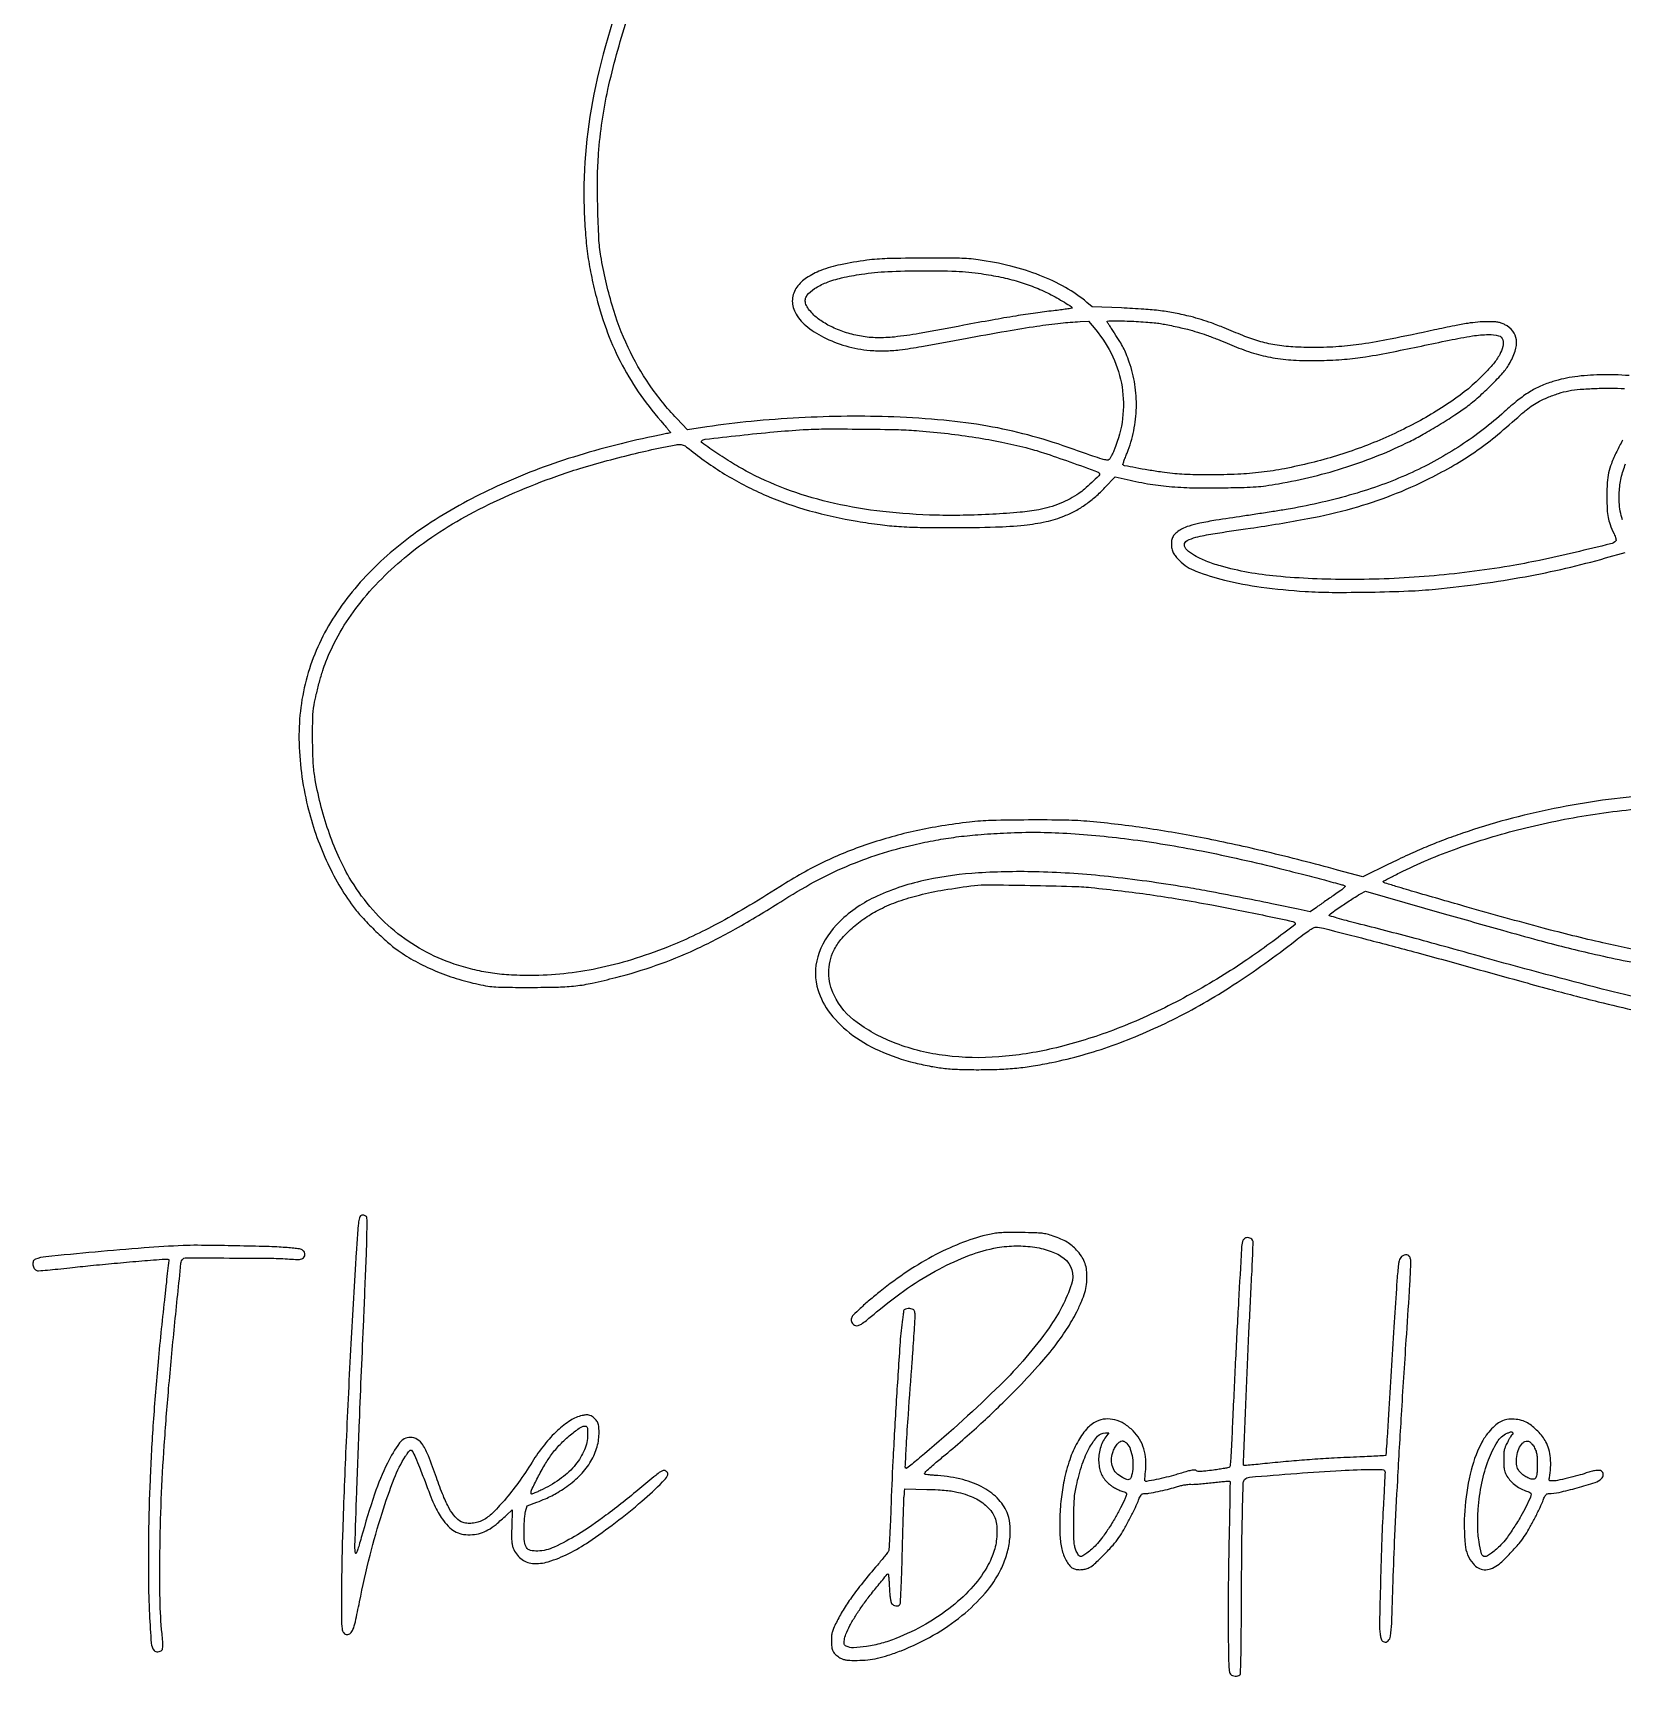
# Model space of a CAD drawing. Extents: x 492 to 2802, y 456 to 3610.
# Drawn here: x 492 to 1879, y 600 to 2033 of the extents above; entities that cross this region are included whole.
import ezdxf

# ---------------------------------------------------------------- set-up
doc = ezdxf.new("R2010")
doc.units = 0

msp = doc.modelspace()

# ---------------------------------------------------------------- linework, layer by layer
for points in [[(1018.143439, 2097.40122, 0.045727), (983.139366, 1986.169214, 0.060456), (973.312894, 1880.5, 0.010824), (974.379514, 1859.050863, 0.016167), (976.321968, 1840.380373, 0.016612), (979.418267, 1822.257552, 0.012394), (983.98653, 1802.5, 0.027102), (993.83019, 1771.363261, 0.031774), (1006.566542, 1743.14056, 0.031918), (1022.721076, 1716.866115, 0.027806), (1042.79575, 1691.562307, -0.003992), (1045.138421, 1688.882021, -0.006625), (1047.065551, 1686.580311, -0.00176), (1048.690323, 1684.57226, -0.382741), (1048.677946, 1684.344613, -0.142702), (1048.413078, 1684.199258, -0.00034), (1044.088935, 1683.242561, -0.002156), (1039.200172, 1682.186517, -0.001335), (1033.448973, 1680.986141, 0.026278), (959.541165, 1661.670031, 0.03264), (893.396931, 1635.753306, 0.035627), (836.572853, 1603.974521, 0.047924), (790.638872, 1567.063378, 0.058991), (753.854568, 1521.59988, 0.072334), (731.699276, 1471.720258, 0.071834), (724.577288, 1417.31254, 0.057141), (732.111971, 1358.5, 0.022368), (739.238561, 1334.29229, 0.023849), (748.371114, 1311.342317, 0.02464), (759.314458, 1290.098716, 0.028166), (771.862018, 1271, 0.027693), (779.389718, 1261.934004, 0.012128), (790.295843, 1250.744767, 0.012132), (801.738482, 1240.091381, 0.027512), (811, 1232.747545, 0.02949), (826.172458, 1223.310083, 0.024598), (843.282343, 1215.080941, 0.023783), (861.752053, 1208.306409, 0.022954), (881, 1203.22525, 0.013384), (889.395318, 1201.650415, 0.024838), (896.283687, 1200.896604, 0.013248), (905.557602, 1200.591955, 0.001511), (926.5, 1200.522409, 0.006046), (950.853119, 1200.809648, 0.022718), (966.092332, 1201.867663, 0.025029), (980.435124, 1204.252892, 0.008515), (1001, 1209.108623, 0.022633), (1036.227994, 1219.78086, 0.02291), (1070.201494, 1233.556727, 0.020833), (1105.501287, 1251.607874, 0.013483), (1144.827969, 1275.252315, -0.018063), (1174.045488, 1292.456525, -0.022917), (1202.237274, 1306.082339, -0.023669), (1230.770202, 1316.726687, -0.021734), (1261, 1324.971899, -0.010305), (1280.10061, 1328.887659, -0.012997), (1297.925253, 1331.683842, -0.01216), (1316.798087, 1333.678388, -0.007409), (1339.169113, 1335.160563, -0.026219), (1390.783517, 1335.104563, -0.018665), (1448.38917, 1329.857503, -0.016813), (1511.8289, 1319.503503, -0.012492), (1581.110389, 1303.982488, -0.001652), (1601.300194, 1298.855639, -0.002413), (1619.047711, 1294.195045, -0.000859), (1634.435216, 1290.046387, -0.061361), (1636.873954, 1289.050663, -0.461581), (1637.020331, 1288.312292, -0.045771), (1635.603926, 1286.824011, -0.024866), (1632.790869, 1284.600216, -0.005966), (1627.902681, 1281.203493, 0.001538), (1623.524567, 1278.218355, 0.001351), (1618.971957, 1275.075553, 0.001358), (1614.879039, 1272.217222, 0.004088), (1612.108235, 1270.236963), (1606.71647, 1266.316547), (1596.108235, 1268.648998, 0.003774), (1573.331803, 1273.476949, 0.001975), (1544.906068, 1279.16169, 0.001942), (1517.239189, 1284.46965, 0.005214), (1497.5, 1287.96456, 0.01433), (1430.726565, 1297.1125, 0.019777), (1370.362165, 1301.220274, 0.02233), (1317.249076, 1300.356761, 0.036386), (1272.593458, 1294.352763, 0.054605), (1228.89995, 1280.091531, 0.085842), (1196.30067, 1257.986888, 0.110454), (1178.349638, 1230.805244, 0.149776), (1176.412067, 1201.624342, 0.099872), (1186.250562, 1180.179067, 0.069513), (1204.81082, 1160.96199, 0.060661), (1230.663571, 1145.366285, 0.04612), (1262, 1134.651709, 0.012454), (1275.944991, 1131.644761, 0.020357), (1287.906136, 1129.876605, 0.018577), (1300.714335, 1128.992674, 0.008457), (1317.5, 1128.743563, 0.00891), (1335.538326, 1129.102467, 0.014978), (1350.650412, 1130.126635, 0.015705), (1365.160403, 1132.009325, 0.01115), (1381.29782, 1134.991509, 0.034488), (1433.953053, 1149.790504, 0.03019), (1486.552384, 1172.233885, 0.028092), (1539.606815, 1202.598792, 0.021966), (1593.632538, 1241.161987, -0.005451), (1600.244117, 1246.218945, -0.011912), (1605.441537, 1249.915497, -0.010185), (1609.474089, 1252.523216, -0.140271), (1611.132538, 1252.991029, -0.061285), (1618.350526, 1252.075207, -0.001097), (1656.172641, 1242.384758, -0.002754), (1699.831139, 1230.839978, -0.001917), (1749, 1217.345449, 0.000504), (1789.359339, 1206.146009, 0.001746), (1815.514379, 1199.014749, 0.002482), (1836.412622, 1193.506153, 0.002268), (1858, 1188.034675, 0.009105), (1926.477999, 1172.326791, 0.012425)], [(1903, 1368.032208, 0.016899), (1861.842078, 1363.664961, 0.015017), (1819.407031, 1356.400805, 0.015151), (1777.925657, 1346.693838, 0.018249), (1739.639642, 1334.990306, 0.00708), (1723.047485, 1328.984043, 0.008881), (1707.850661, 1322.927613, 0.008534), (1692.397655, 1316.136365, 0.005763), (1675, 1307.889232), (1652.5, 1296.904013), (1630.5, 1302.882428, 0.007225), (1568.689829, 1318.723713, 0.01076), (1514.145214, 1330.630343, 0.011896), (1463.732078, 1339.263798, 0.013054), (1414.5, 1345.185705, 0.019231), (1393.684016, 1346.334782, 0.005361), (1361.034168, 1346.529564, 0.005161), (1328.589957, 1346.040298, 0.022707), (1309.5, 1344.686302, 0.011048), (1285.390015, 1341.33021, 0.013408), (1262.970564, 1337.083078, 0.013978), (1241.649734, 1331.820523, 0.014348), (1220.843342, 1325.415384, 0.014036), (1200.691775, 1317.935884, 0.01682), (1182.192524, 1309.738712, 0.016299), (1163.811787, 1300.091338, 0.011855), (1144, 1288.225182, -0.005979), (1114.094007, 1269.832274, -0.011834), (1089.862011, 1256.093789, -0.014084), (1068.096224, 1245.203089, -0.014582), (1046, 1235.68842, -0.01918), (1014.669454, 1224.637776, -0.024002), (984.827392, 1216.930722, -0.025221), (955.701095, 1212.400153, -0.025901), (926.524982, 1210.878983, -0.014685), (907.67729, 1211.426999, -0.022813), (891.504218, 1213.115955, -0.024067), (876.203364, 1216.182499, -0.019187), (860.04519, 1220.904022, -0.045325), (832.533077, 1232.968073, -0.046597), (807.917618, 1249.698894, -0.045872), (786.498686, 1270.962889, -0.041375), (768.480713, 1296.489237, -0.028527), (758.711076, 1315.490684, -0.021953), (750.190258, 1337.203398, -0.021126), (743.276286, 1360.557982, -0.02089), (738.32811, 1384.5, -0.029076), (736.984116, 1397.389463, -0.00942), (736.467831, 1416.562829, -0.009021), (736.656708, 1435.526308, -0.036668), (737.823038, 1447, -0.014031), (739.698199, 1456.125284, -0.008578), (742.39545, 1466.782552, -0.008557), (745.352019, 1476.981603, -0.019718), (748.004693, 1484.511815, -0.071806), (776.364687, 1533.872491, -0.057243), (819.560568, 1577.605323, -0.050083), (877.381296, 1615.251013, -0.034205), (949.379062, 1646.429414, -0.011511), (969.558856, 1653.055525, -0.007207), (993.45205, 1659.921652, -0.0071), (1018.200063, 1666.272882, -0.009224), (1041.053095, 1671.348905, -0.004612), (1053.523536, 1673.758812, -0.069593), (1057.925052, 1673.94692, -0.122348), (1061.338266, 1672.74055, -0.024204), (1066.613649, 1668.88107, 0.035034), (1097.883314, 1647.027034, 0.034184), (1132.149095, 1629.552241, 0.032741), (1169.876922, 1616.299927, 0.027036), (1211.5, 1607.06727, 0.008552), (1231.521722, 1604.100221, 0.016046), (1247.802898, 1602.500725, 0.012891), (1266.328287, 1601.758252, 0.003714), (1295, 1601.56186, 0.006455), (1332.093091, 1602.062155, 0.019521), (1357.300329, 1603.713888, 0.028221), (1376.236405, 1606.787207, 0.040871), (1392.422119, 1611.776661, 0.029632), (1401.867454, 1616.222917, 0.027768), (1410.936414, 1621.84236, 0.027014), (1419.562663, 1628.59642, 0.024708), (1427.684125, 1636.435213), (1436.506097, 1645.834958), (1444.503048, 1643.960904, 0.015176), (1464.815339, 1639.846737, 0.020011), (1483.550116, 1637.407402, 0.017685), (1504.129519, 1636.293147, 0.008648), (1530.406023, 1636.255613, 0.002212), (1549.243164, 1636.637916, 0.012017), (1559.444223, 1637.135611, 0.017148), (1567.94741, 1638.049587, 0.007791), (1579, 1639.798673, 0.016884), (1609.346268, 1646.14936, 0.017969), (1638.563002, 1654.424241, 0.018285), (1666.62198, 1664.618737, 0.018994), (1693.5, 1676.71998, 0.013947), (1705.163425, 1682.924928, 0.007462), (1719.231906, 1691.200718, 0.007453), (1732.8971, 1699.797921, 0.015552), (1743.22018, 1706.975658, 0.022052), (1753.6963, 1715.4954, 0.014798), (1764.92362, 1726.091085, 0.014294), (1774.778988, 1736.540448, 0.048785), (1780.280806, 1744.085186, 0.051836), (1785.520244, 1755.539757, 0.108509), (1786.583321, 1765.231891, 0.139563), (1783.482167, 1772.901224, 0.114038), (1776.586821, 1778.501324, 0.02588), (1773.317405, 1779.896216, 0.045911), (1770.488302, 1780.648094, 0.033996), (1767.041291, 1780.994074, 0.008527), (1761.388574, 1781.078964, 0.020202), (1752.942089, 1780.720314, 0.017706), (1744.169049, 1779.678092, 0.011819), (1732.759014, 1777.633749, 0.003296), (1715, 1773.89459, -0.003746), (1676.475485, 1765.819458, -0.013428), (1651.704088, 1761.509327, -0.019141), (1631.697775, 1759.357624, -0.016345), (1610.5, 1758.59046, -0.015664), (1591.65087, 1759.115295, -0.026506), (1575.958115, 1760.882855, -0.029701), (1561.879236, 1764.098475, -0.02804), (1548, 1769.008063, 0.002912), (1531.715682, 1775.706401, 0.008875), (1520.553005, 1779.993244, 0.012345), (1511.529824, 1783.025837, 0.013199), (1502.56586, 1785.537063, 0.013504), (1488.931622, 1788.58227, 0.017105), (1476.184983, 1790.620098, 0.014254), (1461.627769, 1792.019215, 0.006004), (1442, 1793.105811), (1416.5, 1794.210539), (1411.956593, 1797.990593, 0.044803), (1393.192265, 1810.949467, 0.035446), (1370.913705, 1821.546574, 0.032576), (1345.415812, 1829.658034, 0.025765), (1317, 1835.162837, 0.031109), (1300.842334, 1836.419793, 0.00504), (1269.31754, 1836.588725, 0.00535), (1237.744449, 1836.101833, 0.026052), (1219.914475, 1834.704494, 0.018569), (1196.942236, 1830.821782, 0.040601), (1179.828675, 1825.794431, 0.054251), (1167.38541, 1819.39082, 0.091333), (1158.946106, 1811.275425, 0.06661), (1156.211862, 1806.1465, 0.070745), (1154.994096, 1800.583368, 0.070514), (1155.37384, 1794.885567, 0.065514), (1157.316193, 1789.362726, 0.104161), (1166.609185, 1777.79058, 0.054151), (1182.184878, 1767.620803, 0.049041), (1201.66116, 1760.016681, 0.045453), (1222.75, 1756.105437, 0.028684), (1235.409003, 1755.659853, 0.025596), (1248.532186, 1756.624146, 0.013041), (1267.662628, 1759.527361, 0.001942), (1306, 1766.526363, -0.002841), (1341.768241, 1772.98993, -0.006854), (1368.312548, 1777.256971, -0.009135), (1389.007036, 1779.90802, -0.016818), (1405.933535, 1781.188538), (1413.367069, 1781.5), (1419.590361, 1774.10115, -0.0666), (1434.562304, 1750.552, -0.069306), (1442.564635, 1724.208789, -0.069559), (1443.048409, 1696.766672, -0.067881), (1436.01889, 1670, -0.008889), (1434.72352, 1667.020876, -0.01072), (1433.39787, 1664.272168, -0.009475), (1432.193658, 1662.013197, -0.068706), (1431.454758, 1661.032913, -0.237471), (1429.446923, 1660.364435, -0.034513), (1425.109787, 1661.306612, -0.013499), (1417.046616, 1663.888629, -0.001029), (1395.5, 1671.485247, 0.020508), (1360.455047, 1682.326244, 0.021526), (1325.19882, 1690.060553, 0.019968), (1287.12365, 1695.153758, 0.013579), (1243.5, 1698.032321, 0.012166), (1202.920528, 1698.616799, 0.010818), (1160.735849, 1697.284811, 0.010933), (1119.179807, 1694.159524, 0.013357), (1080.5, 1689.352522), (1063.5, 1686.777046), (1054.143712, 1696.638523, -0.039531), (1030.268515, 1726.157131, -0.040896), (1011.639479, 1758.74423, -0.03852), (997.713263, 1795.677385, -0.028509), (987.903786, 1838.228478, -0.029799), (986.179076, 1853.845414, -0.007073), (985.229244, 1880.023014, -0.007653), (985.04423, 1907.157622, -0.016965), (985.921312, 1927.824217, -0.034848), (994.145681, 1983.75137, -0.025446), (1010.692799, 2044.351416, -0.024336)], [(1884.836131, 1734.072192, 0.024439), (1859.46002, 1734.806096, 0.028584), (1837.548265, 1733.113156, 0.040516), (1818.453862, 1728.938414, 0.030638), (1807.695812, 1724.919789, 0.034634), (1797.95991, 1719.751857, 0.029686), (1787.891731, 1712.615857, 0.014826), (1776, 1702.485416, -0.038837), (1738.034875, 1673.165923, -0.037551), (1695.575745, 1649.699381, -0.035241), (1647.572724, 1631.664745, -0.026933), (1593, 1618.594323, -0.00494), (1585.774029, 1617.343943, -0.001309), (1574.2125, 1615.49185, -0.001328), (1561.049997, 1613.454427, -0.001366), (1548, 1611.506353, 0.003005), (1524.392701, 1607.903134, 0.012722), (1510.32831, 1605.301463, 0.021012), (1501.021491, 1602.92133, 0.052949), (1494.581747, 1600.212379, 0.037667), (1490.285929, 1597.40227, 0.078137), (1487.532151, 1594.506404, 0.090287), (1486.038691, 1591.1996, 0.06539), (1485.579785, 1587.174813, 0.04867), (1486.037342, 1583.190119, 0.060316), (1487.253661, 1579.662991, 0.054924), (1489.383529, 1576.283097, 0.031991), (1492.604626, 1572.726927, 0.101758), (1507.084609, 1563.486096, 0.031281), (1531.951882, 1555.721176, 0.026949), (1564.070872, 1549.669357, 0.01677), (1602.225992, 1545.886783, 0.015192), (1625.783046, 1545.064434, 0.005556), (1659.132252, 1545.284515, 0.005563), (1692.496732, 1546.246864, 0.015015), (1716.142748, 1547.904509, 0.009114), (1756.567737, 1552.70686, 0.011174), (1794.119633, 1558.721385, 0.011715), (1829.759263, 1566.116498, 0.012304), (1864.430753, 1575.066794), (1881.361506, 1579.884711)], [(1879.239912, 1677.738417, 0.019706), (1874.060998, 1667.861835, 0.015867), (1869.437267, 1657.276035, 0.041665), (1867.015588, 1649.357717, 0.039686), (1865.877747, 1640.929171, 0.013302), (1865.526462, 1628.5, 0.009822), (1865.727286, 1617.337934, 0.038081), (1866.512197, 1610.467944, 0.044518), (1868.267035, 1604.339024, 0.017014), (1871.741526, 1596.163529, -0.016978), (1872.676875, 1593.963086, -0.029424), (1873.281085, 1592.071321, -0.031526), (1873.560901, 1590.594761, -0.231416), (1873.334231, 1589.934231, -0.137218), (1868.738038, 1587.3472, -0.001958), (1837.766608, 1579.898576, -0.006078), (1806.677837, 1572.948308, -0.010333), (1780.5, 1567.991813, -0.020622), (1710.510253, 1559.181496, -0.021059), (1640.521696, 1556.24925, -0.022393), (1577.262427, 1559.09902, -0.045928), (1528.5, 1568.052346, -0.024259), (1515.952437, 1572.236791, -0.039834), (1505.877653, 1577.103759, -0.048062), (1498.997333, 1582.075126, -0.215508), (1497, 1586.493918, -0.282033), (1499.281534, 1590.21698, -0.056), (1506.920933, 1593.086716, -0.023227), (1521.766419, 1596.111673, -0.002858), (1554.5, 1601.020377, 0.010777), (1604.548993, 1609.338189, 0.021228), (1643.816525, 1618.478216, 0.024878), (1677.768222, 1629.762823, 0.023467), (1711.116458, 1644.557551, 0.015087), (1732.050782, 1655.849088, 0.020419), (1750.196597, 1667.369113, 0.019527), (1767.947241, 1680.738682, 0.012156), (1787.730842, 1697.705397, -0.010739), (1795.137976, 1704.094393, -0.025519), (1800.975054, 1708.433364, -0.029294), (1806.711406, 1711.791548, -0.019147), (1813.672929, 1715.007613, -0.021194), (1823.401868, 1718.582104, -0.030761), (1832.267682, 1720.829061, -0.026773), (1842.211848, 1722.161296, -0.01171), (1855.5, 1722.909237, -0.007983), (1868.727242, 1723.132048, -0.010162), (1880.92897, 1722.894751, -0.010761)], [(1879.202839, 1608.372207, -0.035631), (1877.21827, 1615.831894, -0.034386), (1876.265964, 1623.727038, -0.026473), (1876.280196, 1632.408061, -0.042456), (1878.036206, 1644.920329, -0.04034), (1881.895087, 1657.180701, -0.037366)], [(1904.608224, 1230.676913, -0.011649), (1862.036609, 1239.351698, -0.009186), (1809.985317, 1252.237766, -0.004378), (1743.5, 1270.624709, -0.00044), (1699.622713, 1283.215659, -0.004531), (1681.550904, 1288.59657, -0.00402), (1670.896814, 1291.968253, -0.559903), (1670.639777, 1293.039777, -0.073362), (1671.359677, 1293.574585, -0.001731), (1675.077021, 1295.552656, -0.003783), (1679.468298, 1297.827554, -0.002555), (1684.509798, 1300.358768, -0.029447), (1734.99684, 1321.78291, -0.02399), (1791.206823, 1338.830697, -0.023027), (1851.315798, 1351.043782, -0.021695), (1913.5, 1357.976306, -0.016123)], [(1939.178056, 1181.30271, -0.012116), (1861.454497, 1199.045203, -0.005968), (1763.5, 1225.165917, 0.000872), (1727.485652, 1235.163831, 0.001625), (1698.264169, 1243.119054, 0.001914), (1672.618769, 1249.906163, 0.002112), (1647.750064, 1256.273923, -0.003858), (1638.283339, 1258.733196, -0.006458), (1630.367686, 1260.96484, -0.001675), (1623.593488, 1262.994189, -0.421653), (1623.331238, 1263.5, -0.163395), (1624.285833, 1264.772334, -0.001375), (1634.605674, 1271.839271, -0.005116), (1644.28435, 1278.284189, -0.019316), (1650.534152, 1282.018656), (1654.910481, 1284.409327), (1723.705241, 1264.739982, 0.000724), (1774.377371, 1250.331427, 0.002938), (1805.288746, 1241.785992, 0.004553), (1828.771073, 1235.671478, 0.004715), (1852.088975, 1230.059133, 0.014459), (1907.480451, 1218.954681, 0.024831)]]:
    msp.add_lwpolyline(points, format="xyb")
for points in [[(1319.796855, 1823.039982, -0.015122), (1336.842052, 1820.008395, -0.020639), (1351.96689, 1816.186191, -0.022074), (1365.873442, 1811.377126, -0.022363), (1379.240191, 1805.379042, -0.011904), (1385.686269, 1801.938091, -0.010225), (1392.301074, 1798.021538, -0.003641), (1398.43804, 1794.154154, -0.255661), (1399, 1793.126958, -0.368369), (1398.734969, 1792.816037, -0.001721), (1394.226562, 1792.108915, -0.006537), (1388.980693, 1791.374677, -0.003952), (1382.75, 1790.635496, 0.007347), (1367.168287, 1788.679569, 0.005253), (1349.795342, 1786.052583, 0.004372), (1329.410052, 1782.56749, 0.002397), (1304.5, 1777.960921, -0.00323), (1265.533625, 1770.822006, -0.017039), (1244.019422, 1767.775618, -0.030657), (1228.965204, 1767.09329, -0.039231), (1215.153697, 1768.401323, -0.031611), (1202.086294, 1771.544438, -0.035389), (1190.020479, 1776.224264, -0.038268), (1179.710205, 1782.089842, -0.058669), (1171.931073, 1788.789016, -0.035104), (1168.326535, 1793.315742, -0.082474), (1166.500492, 1797.217634, -0.114001), (1166.341029, 1800.673135, -0.114696), (1167.714759, 1803.839873, -0.091525), (1174.34549, 1810.024004, -0.048274), (1184.40796, 1815.154999, -0.037713), (1197.956373, 1819.341317, -0.019541), (1215.378403, 1822.605587, -0.024389), (1238.171798, 1824.832078, -0.011112), (1268.102223, 1825.6219, -0.011065), (1297.826833, 1825.0877, -0.026425)], [(1476, 1779.503358, -0.008872), (1480.952955, 1778.630754, -0.004292), (1487.259749, 1777.347609, -0.004254), (1493.809733, 1775.897984, -0.006102), (1499.586378, 1774.493405, -0.010275), (1508.319625, 1772.064443, -0.01377), (1516.122858, 1769.484075, -0.009062), (1525.90033, 1765.74764, -0.002007), (1542.5, 1758.979336, 0.027319), (1559.438343, 1753.053342, 0.031057), (1576.216304, 1749.304486, 0.028453), (1594.527511, 1747.451618, 0.017562), (1616.178192, 1747.26037, 0.013528), (1636.75698, 1748.359132, 0.019195), (1654.955984, 1750.531053, 0.010788), (1679.320826, 1754.933024, 0.001619), (1728, 1764.981029, -0.012132), (1748.351895, 1768.737665, -0.037772), (1762.238077, 1769.889497, -0.062143), (1771.085861, 1768.850664, -0.277805), (1774.634753, 1765.319125, -0.121148), (1774.663302, 1759.351344, -0.066422), (1772.01129, 1752.493247, -0.047637), (1766.578725, 1744.49838, -0.02094), (1758, 1734.987531, -0.049902), (1730.167682, 1711.768131, -0.030691), (1693.401513, 1690.01822, -0.029012), (1651.363657, 1671.50529, -0.029084), (1607.5, 1658.000468, -0.012121), (1584.378272, 1652.920267, -0.018699), (1564.156867, 1649.767964, -0.018371), (1543.497893, 1648.10103, -0.011171), (1519, 1647.575858, -0.003151), (1504.363446, 1647.681379, -0.010179), (1494.643099, 1648.010715, -0.013446), (1486.493518, 1648.673222, -0.009871), (1477.5, 1649.828403, -0.004083), (1465.51837, 1651.708604, -0.00526), (1454.543119, 1653.641654, -0.001685), (1444.769109, 1655.503451, -0.14955), (1443.475953, 1656.190714, -0.279547), (1443.366539, 1656.637389, -0.003721), (1444.277997, 1659.459483, -0.009321), (1445.443117, 1662.769235, -0.005831), (1446.923897, 1666.600859, 0.044571), (1452.756927, 1686.051011, 0.044562), (1455.051109, 1706.228419, 0.044788), (1453.730991, 1726.395091, 0.046026), (1448.837262, 1745.813742, 0.009861), (1446.094271, 1753.132631, 0.022284), (1443.666023, 1758.528607, 0.021176), (1440.691063, 1763.85001, 0.008107), (1436.125007, 1771, -0.000309), (1433.906934, 1774.356716, -0.000412), (1431.895498, 1777.41028, -0.000289), (1430.212117, 1779.973631, -0.004192), (1429.624549, 1780.88606, -0.519107), (1429.92113, 1781.599646, -0.042982), (1432.279653, 1781.916043, -0.017197), (1437.006001, 1781.977737, -0.002217), (1447.124167, 1781.716921, -0.006286), (1454.929231, 1781.382845, -0.00529), (1463.186474, 1780.837668, -0.00534), (1470.714341, 1780.179653, -0.014695)], [(1265.5, 1686.034083, -0.008575), (1290.767558, 1683.480677, -0.009728), (1314.887576, 1680.147605, -0.010258), (1337.567171, 1676.084133, -0.012681), (1358.5, 1671.333581, -0.017737), (1373.98576, 1666.813536, -0.005476), (1396.976881, 1658.927805, -0.000981), (1421.866981, 1650.029906, -0.316336), (1423, 1648.418268, -0.201114), (1422.299302, 1646.746688, -0.004793), (1416.091057, 1640.75867, -0.011219), (1409.789084, 1635.058264, -0.027917), (1404.868897, 1631.262789, -0.030234), (1397.218971, 1626.668955, -0.023616), (1388.421083, 1622.600804, -0.023306), (1379.13119, 1619.322032, -0.026831), (1370, 1617.096791, -0.024784), (1353.770683, 1614.878717, -0.008234), (1329.813768, 1613.203701, -0.008349), (1303.896406, 1612.253661, -0.011358), (1280.5, 1612.318546, -0.021343), (1233.835712, 1615.504491, -0.027866), (1191.651301, 1622.596663, -0.030061), (1153.323362, 1633.71721, -0.034092), (1118.241353, 1648.99205, -0.016249), (1104.631909, 1656.627898, -0.011774), (1089.972391, 1665.969359, -0.004119), (1076.16387, 1675.398602, -0.471927), (1076.006394, 1677.325213, -0.166112), (1078.81949, 1678.65389, -0.000898), (1109.105801, 1682.006378, -0.004392), (1138.914937, 1684.987206, -0.006963), (1164.5, 1686.960067, -0.015055), (1182.684577, 1687.559018, -0.002997), (1215.205445, 1687.455771, -0.00296), (1247.705535, 1686.965347, -0.01564)], [(1415.5, 1287.578457, -0.004751), (1442.228751, 1284.642508, -0.005987), (1466.90798, 1281.393923, -0.005775), (1492.210567, 1277.455782, -0.003944), (1520.870943, 1272.422654, -0.003614), (1543.998246, 1267.999877, -0.003199), (1568.019608, 1263.06594, -0.000583), (1591.436729, 1258.071203, -0.141722), (1593.325215, 1257.056909, -0.458558), (1593.192123, 1254.96541, -0.002234), (1573.990678, 1240.582861, -0.008613), (1553.924182, 1226.221152, -0.010903), (1534.874083, 1213.681308, -0.023237), (1482.933207, 1184.362227, -0.028404), (1431.79967, 1162.09995, -0.03064), (1382.253598, 1147.175883, -0.038962), (1335.075974, 1139.880287, -0.049848), (1288.426436, 1141.003484, -0.058683), (1245.535283, 1151.541345, -0.067067), (1211.537393, 1169.766424, -0.122041), (1191.308102, 1193.691103, -0.057374), (1187.908472, 1203.168982, -0.056436), (1186.726307, 1213.224942, -0.056682), (1187.823099, 1223.249856, -0.058881), (1191.141856, 1232.636585, -0.060779), (1197.404539, 1242.218946, -0.0351), (1207.010654, 1252.116509, -0.033139), (1218.748576, 1261.300232, -0.034001), (1231.5, 1268.76613, -0.030255), (1247.631937, 1275.609803, -0.024006), (1265.761433, 1281.073735, -0.02009), (1287.312595, 1285.54451, -0.011022), (1314, 1289.368761, -0.032844), (1325.328545, 1289.988151, -0.001648), (1362.449062, 1289.455797, -0.002334), (1398.665409, 1288.647839, -0.018234)], [(778.372467, 1001.234687, 0.20148), (777.261267, 999.595263, 0.019373), (776.480608, 994.736003, 0.012257), (775.682501, 986.45133, 0.001768), (774.528171, 969.5, 0.002854), (769.827535, 889.580289, 0.002361), (765.707777, 804.388513, 0.002342), (762.691881, 726.931934, 0.007339), (761.673256, 674.848979, 0.001823), (761.642146, 649.565359, 0.030102), (762.16962, 641.150325, 0.128157), (763.645641, 637.430129, 0.238938), (766.467457, 636, 0.185193), (769.520197, 637.170849, 0.118724), (771.695512, 640.337025, 0.037872), (773.739362, 647.187825, 0.003508), (777.378788, 664.5, -0.011422), (786.617028, 705.231978, -0.014971), (797.007366, 741.943334, -0.016268), (807.638221, 772.160922, -0.049609), (817.47591, 791.529795, -0.012049), (818.88892, 793.625664, -0.017637), (820.239704, 795.393127, -0.013177), (821.423522, 796.758819, -0.210598), (821.970733, 797, -0.281464), (823.408265, 796.121147, -0.011407), (826.175244, 790.400646, -0.013473), (829.712148, 782.052827, -0.004261), (834.547488, 769.410174, 0.004883), (839.661232, 756.089274, 0.016084), (843.399349, 747.452497, 0.023602), (846.771085, 741.097974, 0.029244), (850.515717, 735.547353, 0.040295), (856.2077, 729.219114, 0.076541), (861.829592, 725.331977, 0.081019), (868.136034, 723.44675, 0.050157), (875.883766, 723.225368, 0.055137), (882.890216, 724.51356, 0.056917), (889.366143, 727.295172, 0.042542), (896.445594, 732.18484, 0.015733), (905.559215, 740.193313), (910.618431, 744.929242), (910.182541, 730.440575, 0.004704), (910.019676, 722.561958, 0.019743), (910.153273, 717.829066, 0.032311), (910.603962, 714.442404, 0.042002), (911.471115, 711.436463, 0.131833), (918.10115, 702.284958, 0.147372), (928.150441, 698.165408, 0.099782), (942.030591, 699.593133, 0.0394), (959.939043, 706.749416, 0.035259), (977.422149, 716.979303, 0.013029), (1000.570046, 733.713998, 0.013225), (1023.723033, 752.378298, 0.022915), (1041.787796, 769.232268, 0.022298), (1045.145245, 772.986611, 0.116399), (1046.351971, 775.463799, 0.222915), (1045.934436, 777.356627, 0.106305), (1043.989224, 779.005767, 0.200753), (1042.193909, 779.177122, 0.078505), (1039.916174, 778.054936, 0.018776), (1035.794016, 774.908172, 0.000835), (1021.963991, 763.465225, -0.012101), (992.337328, 740.0562, -0.02374), (967.489359, 723.165076, -0.028958), (947.241776, 712.322195, -0.099477), (932.812541, 708.860595, -0.067668), (926.55489, 709.475677, -0.19385), (923.055095, 711.95344, -0.123406), (921.330036, 717.052569, -0.021363), (920.940828, 727.309388, -0.009732), (921.053375, 731.948847, -0.009398), (921.346694, 736.634945, -0.009354), (921.75961, 740.749726, -0.033633), (922.247219, 743.341487), (923.5, 748.182973), (932.110252, 751.499869, 0.008583), (939.531397, 754.505978, 0.017966), (945.172334, 757.147627, 0.019008), (950.406403, 760.088468, 0.010885), (956.5, 764.008796, 0.045548), (968.990689, 774.202622, 0.057667), (978.354353, 785.780257, 0.063), (984.213073, 798.256492, 0.074252), (986.353832, 811.11615, 0.025624), (986.154445, 816.891445, 0.074279), (985.229739, 820.770221, 0.09569), (983.379577, 823.637015, 0.063411), (980.32564, 826.10776, 0.031815), (978.288892, 827.194047, 0.08088), (976.676681, 827.631482, 0.063171), (974.78238, 827.588594, 0.013971), (971.579713, 827.016548, 0.093054), (961.402714, 822.83009, 0.043159), (950.087644, 814.010208, 0.037715), (938.62546, 801.632958, 0.028546), (927.945686, 786.5, -0.016738), (915.947871, 768.617974, -0.021708), (903.72309, 753.118889, -0.023302), (892.433568, 741.189399, -0.082092), (883.760898, 735.223696, -0.054157), (879.355462, 733.712182, -0.044647), (874.429193, 733.052728, -0.046464), (869.745492, 733.282518, -0.084039), (866.098784, 734.448917, -0.098913), (860.756228, 738.72027, -0.047079), (855.727524, 745.991004, -0.032368), (850.504001, 756.907767, -0.011693), (844.471926, 773.02174, 0.009256), (837.54111, 791.815054, 0.050797), (832.618313, 801.426732, 0.107138), (827.754729, 806.262137, 0.143225), (821.81229, 808, 0.239785), (812.293917, 803.156812, 0.0433), (801.71325, 785.620467, 0.032826), (790.534885, 758.480852, 0.01371), (778.923716, 720.631829, -0.00467), (777.024958, 714.018292, -0.013743), (775.552087, 709.519668, -0.021083), (774.477891, 706.876751, -0.713762), (774.013964, 706.921995, -0.066603), (773.407161, 712.923432, -0.000551), (774.984003, 760.197715, -0.001602), (777.301062, 821.712652, -0.000555), (781.027594, 910.464118, 0.000638), (783.253555, 963.687974, 0.006308), (783.878463, 986.074421, 0.006794), (783.90094, 999.263109, 0.307284), (782.418213, 1001.393011, 0.023501), (781.079688, 1001.835714, 0.078041), (780.161606, 1001.9433, 0.092782), (779.343484, 1001.756785, 0.042102)], [(623.5, 975.325603, 0.008169), (589.642677, 973.300139, 0.004038), (546.716341, 969.678653, 0.001634), (503.707674, 965.558384, 0.067007), (494.60653, 963.402506, 0.217894), (492.828539, 961.588264, 0.118635), (492.479035, 958.425471, 0.110226), (493.614439, 955.272742, 0.176351), (495.856196, 953.545642, 0.096025), (497.344143, 953.372459, 0.001833), (505.131275, 953.990952, 0.004375), (514.236447, 954.828004, 0.002908), (524.66348, 955.939949, -0.002989), (542.77812, 957.86873, -0.002014), (563.478351, 959.863577, -0.001968), (584.902446, 961.756102, -0.002302), (605.25, 963.378506, -0.013031), (607.454664, 963.486403, -0.021777), (609.310938, 963.447961, -0.017627), (610.740835, 963.30521, -0.375274), (611, 963.008539, -0.027108), (610.965518, 962.372987, -0.000067), (609.98547, 953.379087, -0.000431), (608.870297, 943.239096, -0.000269), (607.546282, 931.353366, 0.004763), (601.680199, 874.013652, 0.006098), (597.427041, 821.112915, 0.006492), (594.671656, 771.107798, 0.007091), (593.316101, 722.5, 0.005656), (593.226198, 684.827104, 0.009891), (594.121758, 653.637619, 0.006161), (595.64812, 628.567393, 0.156149), (598.179021, 622.284293, 0.141523), (599.583917, 621.329544, 0.088237), (601.569269, 621.050378, 0.086247), (603.572622, 621.474006, 0.125049), (605.027512, 622.53315, 0.137777), (605.627381, 623.88042, 0.03526), (605.806931, 626.283556, 0.020531), (605.66559, 630.104829, 0.00429), (605.08574, 636.78315, -0.019215), (603.39762, 666.491103, -0.007587), (603.268106, 707.434919, -0.007192), (604.490838, 753.749677, -0.006751), (607.058098, 801, -0.00473), (610.887053, 850.473472, -0.003513), (616.016466, 905.040874, -0.000574), (621.622117, 959.860787, -0.17208), (623.522063, 963.856302, -0.199326), (625.156379, 964.533083, -0.000215), (664.020335, 964.481881, -0.001796), (698.645605, 964.297003, -0.014299), (714.625607, 963.697036, 0.004001), (721.595918, 963.291453, 0.028358), (724.983572, 963.313747, 0.063098), (727.01224, 963.702448, 0.118059), (728.428824, 964.571681, 0.114724), (729.585899, 966.429815, 0.138879), (729.693302, 968.473402, 0.130596), (728.702256, 970.362211, 0.095832), (726.791587, 971.775267, 0.076121), (724.891492, 972.350065, 0.007446), (720.123975, 972.95842, 0.008875), (714.182027, 973.520271, 0.005749), (707.291587, 973.968974, 0.007266), (689.894774, 974.647743, 0.002069), (662.856989, 975.19741, 0.001712), (636.055431, 975.539533, 0.013189)], [(1327, 985.103173, 0.038223), (1304.196772, 978.258037, 0.028161), (1280.156616, 967.396929, 0.026223), (1255.667232, 952.946595, 0.022536), (1231.507799, 935.31009, 0.007484), (1222.142043, 927.570511, 0.011341), (1214.254458, 920.536396, 0.00853), (1208.075735, 914.568974, 0.120174), (1206.485913, 911.955617, 0.114907), (1206.338837, 910.08638, 0.0863), (1206.994873, 908.122939, 0.085231), (1208.286166, 906.475137, 0.107593), (1209.961166, 905.512325, 0.154432), (1212.299216, 905.510251, 0.066825), (1215.147563, 906.847748, 0.028119), (1219.526344, 910.031561, 0.003638), (1228.439138, 917.420368, -0.023843), (1255.555911, 938.110999, -0.028656), (1282.953315, 954.78848, -0.031342), (1309.423154, 966.82738, -0.047921), (1333.720188, 973.510436, -0.040042), (1350.22632, 975.043433, -0.04211), (1366.484119, 973.877336, -0.045552), (1380.874161, 970.251747, -0.078598), (1391.717038, 964.402254, -0.323123), (1398.57359, 941.766817, -0.072027), (1378.989116, 903.660996, -0.044534), (1336.190642, 853.621471, -0.01848), (1270.260115, 793.75, -0.001726), (1264.419817, 788.862016, -0.002786), (1259.409895, 784.745312, -0.000484), (1254.964545, 781.140968, -0.171742), (1254.566245, 781, -0.427916), (1253.520434, 782.095668, -0.001685), (1254.46596, 801.01915, -0.004491), (1256.142928, 827.912519, -0.000981), (1259.537543, 874.192407, 0.001284), (1260.480596, 887.156962, 0.001656), (1261.276653, 899.068109, 0.001255), (1261.885741, 909.055337, 0.014601), (1262, 912.967158, 0.009864), (1261.928654, 916.583284, 0.075666), (1261.608176, 918.245189, 0.146437), (1260.883367, 919.23439, 0.071199), (1259.5, 920, 0.092887), (1257.375647, 920.382352, 0.054644), (1254.804291, 920.081833, 0.057471), (1252.650494, 919.319133, 0.279473), (1251.980191, 918.274751, -0.025194), (1251.939215, 917.736195, -0.001043), (1251.691579, 915.818208, -0.001808), (1251.385094, 913.546506, -0.001282), (1251.025496, 911, 0.018823), (1248.936245, 891.214877, 0.001616), (1245.663859, 840.419026, 0.002364), (1242.684343, 787.6223, 0.004775), (1240.931175, 746, -0.002352), (1240.419228, 732.26306, -0.003633), (1239.834684, 720.397013, -0.001195), (1239.230766, 710.151716, -0.106456), (1238.82145, 708.691958, -0.04539), (1238.080531, 707.551671, -0.002867), (1235.586765, 704.42114, -0.004199), (1232.558225, 700.727613, -0.003107), (1229.149335, 696.691958, 0.007019), (1216.100862, 680.996915, 0.014826), (1206.523387, 668.395611, 0.018512), (1199.233051, 657.346089, 0.023201), (1193.35011, 646.57258, 0.009536), (1190.9264, 641.347826, 0.036853), (1189.729798, 637.982223, 0.045942), (1189.174328, 634.860778, 0.021076), (1189, 630.726872, 0.033108), (1189.363472, 625.243743, 0.082581), (1190.535849, 621.415453, 0.094378), (1192.768509, 618.479492, 0.053048), (1196.409929, 615.844256, 0.039103), (1199.081319, 614.579159, 0.053154), (1201.658573, 613.899321, 0.032504), (1205.152949, 613.595543, 0.006282), (1211.5, 613.53736, 0.024746), (1220.681824, 614.023337, 0.028588), (1229.332084, 615.415069, 0.025217), (1238.611208, 617.954257, 0.01352), (1249.792351, 621.966998, 0.037246), (1277.888139, 635.402679, 0.040442), (1302.86898, 652.542986, 0.043355), (1323.073196, 672.089603, 0.062763), (1336.872972, 692.703414, 0.043137), (1341.728731, 704.919497, 0.041079), (1344.514503, 717.988952, 0.043481), (1345.023973, 730.410944, 0.073147), (1343.036963, 740.635156, 0.104557), (1335.117764, 753.658353, 0.077507), (1321.786006, 764.034961, 0.065404), (1303.682384, 771.183322, 0.044215), (1281.733798, 774.659468, -0.005271), (1278.063077, 774.950955, -0.006634), (1274.671158, 775.301748, -0.005391), (1271.839701, 775.66359, -0.051431), (1270.657378, 775.953749, -0.514949), (1270.396953, 776.872197, -0.031178), (1272.661152, 779.366352, -0.016756), (1277.169178, 783.464782, -0.002828), (1286.088081, 790.956927, 0.005579), (1303.553986, 805.793488, 0.006832), (1319.528245, 820.060453, 0.007005), (1334.762824, 834.444089, 0.006473), (1350, 849.627502, 0.009642), (1368.894164, 869.709354, 0.018158), (1383.221799, 886.742562, 0.021903), (1394.263009, 902.233705, 0.027666), (1403.006124, 917.5, 0.014346), (1407.444539, 927.023968, 0.032322), (1410.120435, 934.522028, 0.03856), (1411.52725, 941.423561, 0.031335), (1411.990231, 948.960099, 0.041021), (1411.457193, 955.344977, 0.054136), (1409.881248, 960.963734, 0.053167), (1407.108181, 966.189688, 0.037674), (1402.985186, 971.400245, 0.034175), (1398.944992, 975.223071, 0.038232), (1394.563386, 978.305137, 0.033272), (1389.266518, 980.996207, 0.01761), (1382.390149, 983.650104, 0.020622), (1377.209506, 985.206674, 0.035215), (1372.767379, 986.016102, 0.020653), (1366.876655, 986.420467, 0.003084), (1355, 986.670721, 0.003947), (1344.425047, 986.744804, 0.01376), (1337.600908, 986.550899, 0.019972), (1332.276836, 986.038937, 0.019855)], [(1550.378419, 981.961563, 0.074662), (1549.523985, 981.483059, 0.050081), (1548.710786, 980.710719, 0.049578), (1548.0578, 979.780424, 0.067719), (1547.680611, 978.829729, 0.046407), (1546.804793, 973.023886, 0.00038), (1544.207994, 926.878052, 0.001452), (1541.556616, 876.471087, 0.001218), (1539.030248, 823, -0.000604), (1537.971605, 799.994372, -0.004988), (1537.373478, 789.542926, -0.004762), (1536.884719, 783.180306, -0.19151), (1536.270199, 781.954276, -0.136679), (1535.613088, 781.631933, -0.00261), (1531.840173, 780.948649, -0.006124), (1527.396448, 780.223808, -0.004039), (1522.270815, 779.494357, -0.004476), (1515.566073, 778.656402, -0.018771), (1511.516941, 778.340557, -0.028406), (1508.906464, 778.383601, -0.15611), (1507.616468, 778.90334, 0.156255), (1506.025332, 779.543884, 0.064986), (1503.68662, 779.410261, 0.023492), (1499.558953, 778.427068, 0.002182), (1489.5, 775.478092, -0.012102), (1481.155839, 773.210577, -0.010568), (1472.327185, 771.236284, -0.00396), (1463.996224, 769.62587, -0.247958), (1462.610926, 770.059075, -0.205668), (1462.458505, 770.44525, -0.004416), (1462.538753, 772.523853, -0.009415), (1462.702318, 774.98921, -0.006121), (1462.979722, 777.830639, 0.042084), (1463.253959, 788.606794, 0.058258), (1461.571606, 798.11854, 0.062741), (1457.888081, 806.439206, 0.060904), (1452.225625, 813.679137, 0.057438), (1444.514538, 819.796425, 0.07582), (1436.27956, 823.322356, 0.08395), (1428.053827, 824.028952, 0.092518), (1420.349466, 821.927128, 0.102742), (1411.590791, 815.190938, 0.051721), (1403.601372, 803.688336, 0.044009), (1396.888655, 788.484114, 0.03123), (1391.996814, 770.484514, 0.023994), (1389.444469, 754.144273, 0.020108), (1388.274104, 736.63903, 0.02051), (1388.506201, 720.596003, 0.05364), (1390.370449, 709.236006, 0.032155), (1392.113646, 704.214354, 0.035941), (1394.434136, 699.649104, 0.039357), (1397.024507, 696.026696, 0.0953), (1399.569265, 693.963327, 0.081795), (1402.664093, 692.909982, 0.050186), (1406.517751, 692.6609, 0.04869), (1410.502094, 693.194148, 0.060953), (1414, 694.479332, 0.069134), (1418.642872, 697.737532, 0.010527), (1426.779379, 705.643199, 0.012432), (1434.73637, 714.118417, 0.034295), (1439.758551, 720.583492, 0.017124), (1444.032509, 727.436521, 0.009051), (1448.883501, 736.205654, 0.009045), (1453.382777, 745.082907, 0.018337), (1456.534866, 752.25, -0.010551), (1458.043687, 755.830955, -0.053039), (1459.133239, 757.708331, -0.105076), (1460.197465, 758.659921, -0.130787), (1461.47535, 759, 0.041431), (1466.06742, 759.38116, 0.008714), (1473.994916, 760.848761, 0.009688), (1482.357086, 762.71745, 0.017078), (1489.170937, 764.628088, -0.014246), (1492.974356, 765.717856, -0.017069), (1496.612068, 766.517668, -0.0187), (1499.87165, 766.993292, -0.036306), (1502.5, 767.085102, 0.024156), (1505.298725, 767.114875, 0.004983), (1510.2195, 767.454481, 0.005229), (1515.93258, 767.966179, 0.004902), (1521.757872, 768.60714, -0.003942), (1527.262599, 769.223534, -0.00625), (1531.987356, 769.655282, -0.001974), (1536.060115, 769.96, -0.217362), (1536.559954, 769.773379, -0.20203), (1536.775744, 769.243455, -0.000169), (1536.599511, 754.944808, -0.00174), (1536.341279, 738.949519, -0.001061), (1535.930408, 720.057345, 0.002091), (1535.510884, 698.747401, 0.001583), (1535.222331, 675.35784, 0.0016), (1535.091225, 653.396313, 0.003723), (1535.16819, 636.938611, 0.001294), (1535.452234, 617.629856, 0.009946), (1535.788861, 608.582016, 0.016047), (1536.261187, 603.299121, 0.167577), (1537.200578, 601.37085, 0.113148), (1538.948167, 600.275055, 0.070064), (1541.336247, 599.803827, 0.071811), (1543.68912, 600.01249, 0.139195), (1545.325, 600.924188, 0.190637), (1545.951708, 602.370113, 0.001819), (1546.286388, 614.069999, 0.00417), (1546.557443, 630.37843, 0.001065), (1546.719914, 656.799188, -0.001245), (1547.05373, 708.074184, -0.003896), (1547.632712, 742.550934, -0.001336), (1548.343676, 768.63005, -0.191146), (1549.537638, 771.394781, -0.17787), (1553.81601, 773.374252, -0.001207), (1595.01687, 776.630379, -0.005193), (1633.86919, 779.20099, -0.013688), (1661.75, 779.990438, -0.003313), (1668.351432, 779.952857, -0.05082), (1670.611894, 779.694336, -0.193591), (1671.606939, 779.016685, -0.149983), (1671.98869, 777.75, -0.011299), (1671.943434, 776.112093, -0.000272), (1671.557864, 768.523438, -0.000595), (1671.090316, 759.625834, -0.000404), (1670.537929, 749.5, 0.004831), (1669.140982, 718.916584, 0.00275), (1668.012583, 681.911202, 0.00129), (1667.201929, 645.734092, 0.037739), (1667.714732, 636.523638, 0.012352), (1668.248909, 633.122026, 0.071371), (1668.825029, 631.400651, 0.122845), (1669.714819, 630.365304, 0.069669), (1671.191514, 629.601608, 0.295886), (1674.695614, 630.448671, 0.153544), (1676.749946, 634.663227, 0.027817), (1677.788514, 645.772075, 0.001417), (1679.048524, 682, -0.003568), (1680.618901, 722.174423, -0.002019), (1683.065593, 770.829298, -0.00175), (1686.352463, 827.649439, -0.001152), (1690.513469, 893, 0.00031), (1693.303591, 935.68674, 0.003771), (1694.240029, 952.066406, 0.006223), (1694.581796, 961.269046, 0.097304), (1694.053476, 964.359346, 0.110077), (1692.765339, 966.314391, 0.150664), (1690.897403, 967.262899, 0.13811), (1688.692402, 967.033403, 0.08683), (1686.47084, 965.667024, 0.076706), (1685.111924, 964.030699, 0.071183), (1684.266749, 962.019382, 0.035762), (1683.673773, 958.836444, 0.005641), (1683.028973, 952.5, 0.005798), (1681.877413, 937.866784, 0.000637), (1679.66847, 904.274394, 0.000816), (1677.26053, 865.955521, 0.000844), (1675.005528, 828.061666, -0.000837), (1674.195702, 814.449855, -0.001375), (1673.459459, 802.934282, -0.000115), (1672.768834, 792.615122, -0.181541), (1672.61944, 792.286107, -0.183927), (1672.29406, 792.140172, -0.000287), (1665.803887, 791.768213, -0.002195), (1658.499989, 791.385988, -0.001348), (1649.891108, 790.996614, 0.002668), (1627.689747, 789.933725, 0.004061), (1608.422085, 788.751221, 0.004365), (1590.270413, 787.329806, 0.003931), (1571.5, 785.546143, -0.001325), (1563.02975, 784.696693, -0.002141), (1555.815625, 784.023693, -0.000333), (1549.422614, 783.459184, -0.144027), (1549, 783.544272, -0.289286), (1548.451335, 784.496272, -0.000058), (1550.779174, 841.968841, -0.001327), (1553.175963, 897.349981, -0.00182), (1555.646127, 947.165757, 0.002016), (1556.229721, 959.029239, 0.003129), (1556.627878, 969.269603, 0.000955), (1556.900504, 978.149284, 0.09912), (1556.695803, 979.350342, 0.11315), (1555.712489, 980.813405, 0.090686), (1554.113276, 981.844844, 0.088484), (1552.214842, 982.2603, 0.100435)], [(976.39244, 810.473225, -0.095839), (973.605952, 797.172841, -0.071825), (965.881346, 784.315859, -0.062414), (953.631985, 772.633489, -0.045256), (937.512426, 762.825898, -0.007654), (933.661712, 761.00912, -0.012921), (930.373636, 759.620149, -0.006611), (927.650489, 758.5932, -0.421747), (927.235268, 758.794195, -0.19445), (927.437765, 762.037375, -0.00757), (932.876753, 772.971166, -0.014366), (939.036958, 784.102134, -0.024263), (944.904092, 793.004396, -0.034419), (952.393701, 801.895516, -0.028524), (961.494988, 810.288027, -0.024431), (970.216034, 816.767945, -0.197758), (975, 817.736156, -0.213835), (975.728547, 817.224667, -0.087205), (976.168429, 816.067927, -0.042211), (976.383095, 814.031947, -0.009025)], [(1773.336873, 822.001598, 0.060091), (1768.742614, 818.912641, 0.031643), (1763.82333, 814.092397, 0.030537), (1759.261443, 808.349021, 0.036361), (1755.719447, 802.406469, 0.059954), (1746.212863, 775.957099, 0.039643), (1741.508868, 743.975664, 0.038979), (1741.837077, 714.475333, 0.153812), (1748.72935, 697.909803, 0.088803), (1753.24254, 694.15331, 0.114271), (1758.400283, 692.617244, 0.10389), (1764.084303, 693.448061, 0.063544), (1770.121209, 696.583998, 0.041722), (1775.044284, 700.642289, 0.011397), (1782.096734, 707.840056, 0.011927), (1788.953848, 715.524655, 0.029687), (1793.483122, 721.540534, 0.01725), (1797.50786, 728.083115, 0.00887), (1802.115051, 736.53144, 0.008871), (1806.427657, 745.153865, 0.01694), (1809.530088, 752.25, -0.010556), (1811.041143, 755.830039, -0.052996), (1812.132292, 757.707803, -0.104932), (1813.19737, 758.65982, -0.130815), (1814.47535, 759, 0.05637), (1823.838527, 760.058975, 0.012208), (1839.64081, 764.088187, 0.009332), (1855.333373, 768.817811, 0.110099), (1860.793393, 772.022143, 0.104284), (1861.932107, 773.64118, 0.104339), (1862.319874, 775.581839, 0.112828), (1861.885014, 777.394783, 0.140182), (1860.722172, 778.671707, 0.134369), (1858.848644, 779.22353, 0.036626), (1855.740083, 779.055758, 0.03176), (1851.876893, 778.310241, 0.020299), (1847.5, 776.981556, -0.016635), (1840.255455, 774.724267, -0.008784), (1831.132669, 772.383021, -0.007066), (1822.427729, 770.440852, -0.051294), (1818.170545, 770.001295, -0.0186), (1816.18672, 770.074347, -0.176705), (1815.425108, 770.417941, -0.219032), (1815.152249, 771.129991, -0.029973), (1815.356209, 772.75, 0.032184), (1816.436771, 781.649595, 0.038181), (1816.268777, 790.113983, 0.041597), (1814.885947, 797.742887, 0.059061), (1812.328277, 804.138178, 0.040482), (1809.350998, 808.688907, 0.027561), (1805.291642, 813.360597, 0.027539), (1800.736987, 817.563406, 0.040043), (1796.258568, 820.694357, 0.069296), (1790.978469, 822.875393, 0.049135), (1784.637277, 823.867261, 0.049918), (1778.372056, 823.59905, 0.082525)], [(1428.511955, 808.604561, 0.050744), (1425.604605, 803.864693, 0.043059), (1423.519592, 798.37099, 0.042074), (1422.368043, 792.465215, 0.043141), (1422.23533, 786.5, 0.035458), (1422.990424, 780.935296, 0.051592), (1424.494652, 776.220696, 0.054545), (1426.853344, 772.109945, 0.046445), (1430.162371, 768.357799, 0.037005), (1433.173243, 765.916684, 0.02653), (1436.858772, 763.635469, 0.02667), (1440.731755, 761.774751, 0.039639), (1444.306815, 760.608588, -0.14981), (1446.012034, 759.601473, -0.242159), (1446.44323, 758.01091, -0.058722), (1445.3993, 754.94062, -0.003852), (1441.293225, 746.5, -0.018107), (1436.599757, 737.840399, -0.012523), (1430.698715, 728.384706, -0.01242), (1424.72828, 719.802452, -0.034338), (1419.981833, 714.182151, -0.019773), (1416.097986, 710.481088, -0.020553), (1411.982121, 707.148218, -0.017518), (1408.256492, 704.574509, -0.143345), (1406.293731, 704, -0.201168), (1405.616514, 704.28396, -0.032059), (1404.656188, 705.395313, -0.031213), (1403.636636, 706.930888, -0.022768), (1402.69377, 708.75, -0.04638), (1401.463197, 712.229133, -0.041346), (1400.834615, 716.012715, -0.018718), (1400.572252, 721.897469, -0.002209), (1400.536807, 735, -0.003471), (1400.640622, 746.995536, -0.013732), (1400.958164, 754.3656, -0.020315), (1401.602146, 760.135812, -0.017075), (1402.739501, 766.18276, -0.026064), (1407.902547, 784.681417, -0.045149), (1414.325613, 799.278431, -0.058092), (1421.276643, 808.99818, -0.211555), (1428.053772, 812), (1431.101783, 812)], [(1446.791885, 802.721528, -0.10586), (1449.76787, 797.79327, -0.046242), (1451.591912, 790.336402, -0.044731), (1452.069652, 782.120232, -0.059963), (1450.947419, 774.75, -0.055116), (1449.925841, 772.199761, -0.217152), (1448.613741, 771.198139, -0.151238), (1446.651166, 771.347306, -0.023925), (1443.085953, 772.95615, -0.080427), (1437.739346, 776.87292, -0.100842), (1434.393764, 782.012601, -0.099182), (1433.292937, 788.120757, -0.075461), (1434.446441, 794.83875, -0.040375), (1436.11137, 798.761487, -0.051215), (1438.281773, 802.042396, -0.060304), (1440.62082, 804.281446, -0.162174), (1442.777937, 805, -0.09117), (1443.647824, 804.840056, -0.038171), (1444.729826, 804.330699, -0.036138), (1445.834506, 803.593405, -0.038978)], [(1783.457295, 812.069098, -0.110803), (1783.5971, 811.664726, -0.099996), (1783.558506, 811.223077, -0.094793), (1783.346842, 810.812021, -0.0884), (1782.993934, 810.496251, 0.106792), (1782.437424, 809.960547, 0.008431), (1781.315352, 808.228338, 0.011149), (1780.046134, 806.089918, 0.008302), (1778.738199, 803.677153, 0.018164), (1776.932912, 799.880227, 0.049643), (1776.032029, 797.05125, 0.042013), (1775.6287, 793.844371, 0.01019), (1775.517748, 788.5, 0.009813), (1775.611175, 783.646683, 0.031757), (1775.940416, 780.441623, 0.04386), (1776.597529, 777.905453, 0.037178), (1777.715364, 775.371787, 0.056431), (1780.686592, 771.052607, 0.041669), (1784.84647, 767.001147, 0.041523), (1789.641147, 763.679188, 0.054596), (1794.511499, 761.540201, -0.034732), (1798.393747, 760.015737, -0.280909), (1799.397379, 758.482136, -0.114836), (1798.901427, 755.995864, -0.00451), (1794.957826, 747.5, -0.023209), (1790.580101, 739.292871, -0.011617), (1784.334536, 729.323421, -0.011221), (1777.869247, 719.980347, -0.035841), (1772.991235, 714.182151, -0.01963), (1769.097109, 710.477496, -0.020497), (1764.978438, 707.145349, -0.017471), (1761.253694, 704.57354, -0.143309), (1759.293731, 704, -0.338974), (1756.148284, 706.409286, -0.029589), (1753.971875, 716.910443, -0.031064), (1752.839889, 730.50238, -0.023531), (1753.230086, 745.466667, -0.032404), (1756.376707, 768.138662, -0.040526), (1762.320619, 788.52487, -0.045487), (1770.005767, 804.208719, -0.154549), (1778.481407, 811.606432, -0.009141), (1780.887681, 812.602978, -0.070528), (1782.070896, 812.884439, -0.165446), (1782.829857, 812.70256, -0.114013)], [(1800.372677, 801.968945, -0.032668), (1801.424875, 800.538471, -0.020216), (1802.477343, 798.735823, -0.02025), (1803.376319, 796.863039, -0.034049), (1803.955994, 795.218945, -0.051266), (1804.622964, 791.297172, -0.014774), (1804.847516, 785.142478, -0.015222), (1804.700598, 778.896891, -0.040982), (1804.099443, 774.5, -0.035336), (1803.611867, 772.856755, -0.146391), (1802.992323, 772.041444, -0.139204), (1802.007942, 771.678038, -0.030832), (1800.193082, 771.650132, -0.093688), (1797.300033, 772.336985, -0.043136), (1793.900534, 774.221365, -0.041986), (1790.685258, 776.801749, -0.057701), (1788.312758, 779.645423, -0.127383), (1786.65907, 784.526813, -0.056743), (1786.933462, 791.361308, -0.056043), (1788.776719, 798.141077, -0.102348), (1791.912351, 802.912351, -0.076738), (1794.046904, 804.475961, -0.148604), (1796.107626, 804.859467, -0.133775), (1798.184005, 804.037296, -0.057136)], [(1299.810476, 760.073425, -0.021462), (1307.623886, 757.765051, -0.032704), (1314.14906, 755.040282, -0.036272), (1319.73494, 751.741369, -0.037735), (1324.707249, 747.708827, -0.042209), (1329.033132, 742.870927, -0.070022), (1331.678642, 738.08989, -0.064251), (1333.03657, 732.474279, -0.030184), (1333.399986, 725, -0.027848), (1332.903573, 717.651105, -0.034847), (1331.594437, 710.94508, -0.033719), (1329.323481, 704.312252, -0.023592), (1325.924909, 697.175984, -0.058639), (1312.778257, 678.316942, -0.042432), (1294.194016, 660.651334, -0.039416), (1271.304048, 645.110192, -0.034702), (1245.283399, 632.595548, -0.028807), (1232.756853, 628.426039, -0.027984), (1219.712779, 625.676221, -0.027129), (1208.2802, 624.557185, -0.134483), (1202.038424, 625.979436, -0.058192), (1200.849127, 626.806505, -0.134828), (1200.259278, 627.709063, -0.092575), (1200.094381, 629.008884, -0.018726), (1200.318103, 631.334969, -0.068005), (1201.713115, 636.392546, -0.018937), (1205.24272, 643.835656, -0.018363), (1210.003928, 652.201753, -0.016375), (1215.542137, 660.529599, -0.009898), (1222.015873, 669.235262, -0.006582), (1229.764196, 678.967943, -0.001262), (1237.75504, 688.68833, -0.442266), (1238.604691, 688.728642, -0.175229), (1238.80092, 688.310157, -0.001844), (1239.087086, 685.060726, -0.005594), (1239.363256, 681.282393, -0.003574), (1239.603696, 676.885307, 0.008108), (1239.926996, 671.816425, 0.016285), (1240.376973, 667.83269, 0.018644), (1240.927476, 664.846891, 0.088499), (1241.595389, 663.25, 0.115475), (1243.096739, 661.799482, 0.100319), (1245.164531, 661.072032, 0.107048), (1247.24067, 661.227982, 0.150125), (1248.779421, 662.25, 0.160357), (1249.255513, 663.483026, 0.001006), (1249.83744, 675.481628, 0.003608), (1250.411133, 690.096001, 0.001694), (1250.952532, 709, -0.000662), (1251.419796, 726.584583, -0.001033), (1251.873388, 741.721875, -0.000269), (1252.30396, 754.940418, -0.037817), (1252.474155, 756.5, 0.013546), (1252.622684, 757.437007, 0.007021), (1252.759936, 758.614142, 0.006975), (1252.867164, 759.82836, 0.010528), (1252.923489, 760.888569), (1253, 763.277138), (1272.25, 762.711308, -0.004645), (1282.058451, 762.331773, -0.011865), (1289.152704, 761.822287, -0.015909), (1294.775654, 761.102951, -0.021327)]]:
    msp.add_lwpolyline(points, format="xyb", close=True)

doc.saveas('drawing.dxf')
